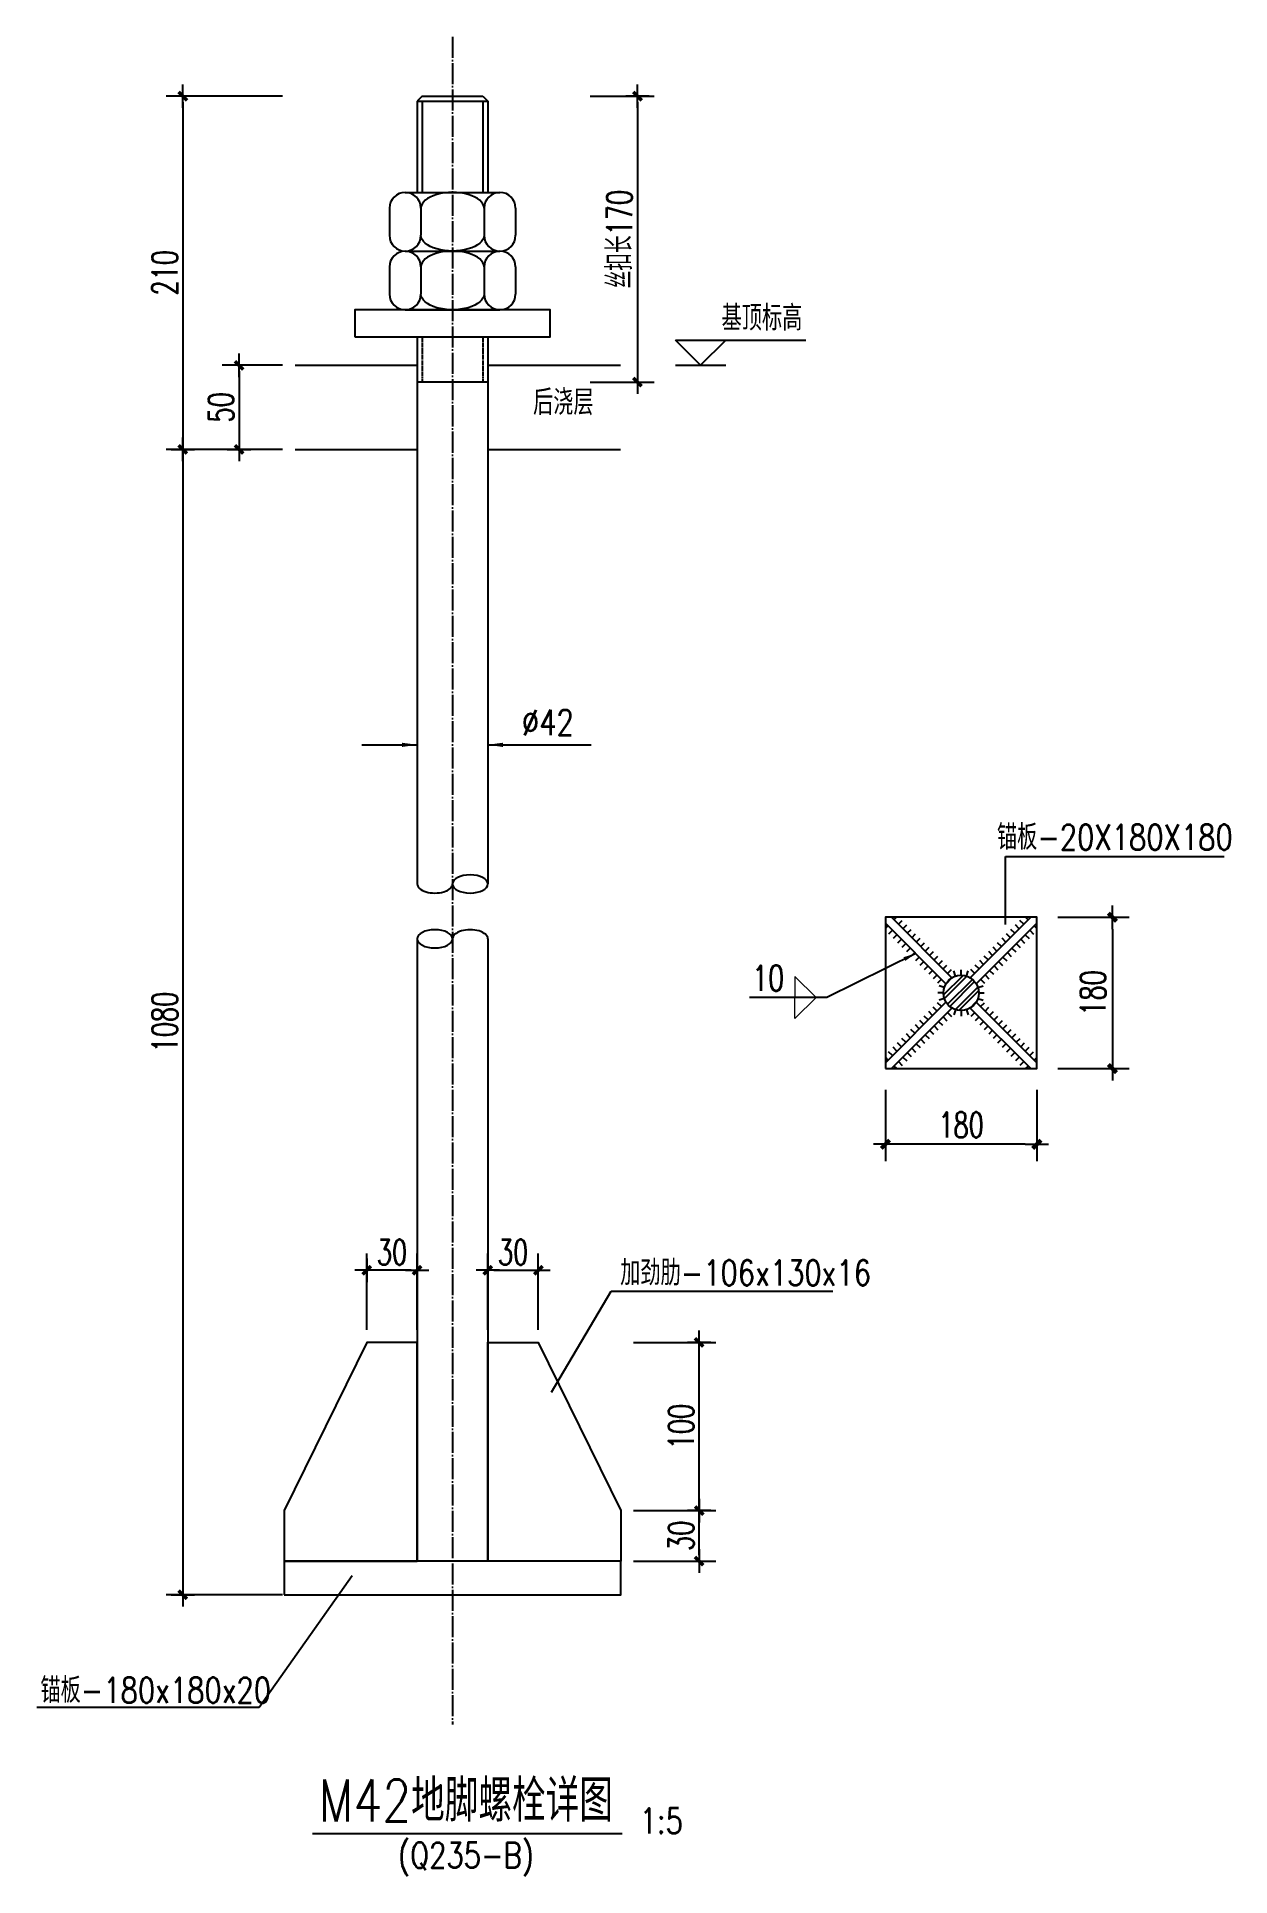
# Model space of a CAD drawing. Header units: millimetres. Extents: x 574480 to 588670, y -93664 to -71793.
import ezdxf
from ezdxf.enums import TextEntityAlignment as Align

# ---------------------------------------------------------------- set-up
doc = ezdxf.new("R2010")
doc.units = ezdxf.units.MM
doc.header["$LTSCALE"] = 100
doc.linetypes.add('CENTER2', pattern=[31.3, 25, -3, 0.3, -3])
doc.linetypes.add('DASHED2', pattern=[0.375, 0.25, -0.125])
doc.layers.add('10\u3000尺寸标注', color=4, linetype='Continuous', lineweight=18)
doc.layers.add('Text', color=7, linetype='Continuous', lineweight=0)
doc.layers.add('DIM', color=144, linetype='Continuous')
doc.styles.add('BG', font='romans-h.shx', dxfattribs={"width": 0.75, "bigfont": 'hzfs.shx'})
doc.styles.add('HZ', font='romans-h.shx', dxfattribs={"width": 0.75, "bigfont": 'hzfs.shx'})
doc.styles.add('LZ_DIMENSION', font='romans-h.shx', dxfattribs={"width": 0.7, "bigfont": 'hzfs.shx'})
doc.styles.add('Romans', font='romans-h.shx', dxfattribs={"width": 0.6, "bigfont": 'hzfs.shx'})
doc.styles.add('STAND', font='romans-h.shx', dxfattribs={"width": 0.7, "bigfont": 'hzfs.shx'})
doc.styles.get("Standard").update_dxf_attribs({"font": 'romans-h.shx', "width": 0.75, "bigfont": 'hzfs.shx'})
doc.styles.add('Sys_Dimension', font='romans-h.shx', dxfattribs={"width": 0.7, "bigfont": 'hzfs.shx'})
doc.dimstyles.new('ISO-20', dxfattribs={"dimtxt": 200, "dimasz": 150, "dimexe": 100, "dimexo": 100, "dimgap": 50, "dimtad": 1, "dimdec": 0, "dimlfac": 0.2, "dimzin": 0, "dimdsep": 46, "dimtxsty": 'Romans', "dimblk": 'ARCHTICK', "dimcen": 0.09, "dimclrd": 2, "dimclre": 2, "dimclrt": 7, "dimadec": 0, "dimazin": 0, "dimtfac": 1, "dimtdec": 0, "dimtix": 1, "dimtmove": 2, "dimatfit": 3, "dimfxl": 150, "dimtolj": 1, "dimtzin": 0, "dimarcsym": 0})
doc.dimstyles.new('Sys_10_1', dxfattribs={"dimtxt": 300, "dimasz": 140, "dimexe": 200, "dimexo": 150, "dimgap": 80, "dimtad": 1, "dimlfac": 0.1, "dimrnd": 1, "dimzin": 12, "dimdsep": 46, "dimtxsty": 'LZ_DIMENSION', "dimblk": 'LZ_DIMBLK_140', "dimcen": 0, "dimdle": 2.5, "dimclrd": 256, "dimclre": 256, "dimclrt": 114, "dimazin": 3, "dimtfac": 1, "dimtix": 1, "dimtmove": 2, "dimatfit": 3, "dimfxl": 2, "dimtzin": 0, "dimarcsym": 0})
doc.dimstyles.new('Sys_5_1', dxfattribs={"dimtxt": 300, "dimasz": 70, "dimexe": 200, "dimexo": 150, "dimgap": 80, "dimtad": 0, "dimdec": 4, "dimlfac": 0.05, "dimzin": 12, "dimdsep": 46, "dimtxsty": 'Sys_Dimension', "dimblk": 'XIEGANG', "dimcen": -2, "dimdle": 2, "dimclrd": 256, "dimclre": 256, "dimclrt": 64, "dimazin": 3, "dimtfac": 0.571429, "dimtdec": 4, "dimtmove": 2, "dimatfit": 3, "dimldrblk": 'XIEGANG', "dimfxl": 1, "dimtvp": 0.714286, "dimtolj": 1, "dimarcsym": 0})
doc.dimstyles.new('线性_1比25', dxfattribs={"dimtxt": 300, "dimasz": 70, "dimexe": 200, "dimexo": 150, "dimgap": 80, "dimtad": 1, "dimdec": 4, "dimlfac": 0.25, "dimzin": 12, "dimdsep": 46, "dimtxsty": 'Sys_Dimension', "dimblk": 'XIEGANG', "dimcen": -2, "dimdle": 2, "dimclrd": 256, "dimclre": 256, "dimclrt": 61, "dimazin": 3, "dimtfac": 0.571429, "dimtdec": 4, "dimtix": 1, "dimtmove": 2, "dimatfit": 3, "dimldrblk": 'XIEGANG', "dimfxl": 1, "dimtvp": 0.714286, "dimtolj": 1, "dimarcsym": 0})

# ---------------------------------------------------------------- blocks, each defined once
blk = doc.blocks.new('XIEGANG')
for p, q in [((-2, 0), (2, 0)), ((0, -2), (0, 2))]:
    blk.add_line(p, q)
at = {"const_width": 0.6}
for points in [[(0, 0), (-0.71, -0.71)], [(0, 0), (0.71, 0.71)]]:
    blk.add_lwpolyline(points, dxfattribs=at)
blk = doc.blocks.new('*D4')
at = {"linetype": 'Continuous', "lineweight": -2, "transparency": 16777216}
for p, q in [((577400, -72499), (576016, -72499)), ((576216, -72569), (576216, -76629)), ((577400, -76699), (576016, -76699))]:
    blk.add_line(p, q, dxfattribs=at)
at = {"layer": 'Defpoints', "color": 0, "linetype": 'Continuous', "transparency": 16777216}
for p in [(577550, -72499), (576216, -76699), (577550, -76699)]:
    blk.add_point(p, dxfattribs=at)
at = {"linetype": 'Continuous', "lineweight": -2, "transparency": 16777216, "xscale": 70, "yscale": 70, "zscale": 70}
for p, rotation in [((576216, -72499), 90), ((576216, -76699), 270)]:
    blk.add_blockref('XIEGANG', p, dxfattribs=dict(at, rotation=rotation))
at = {"color": 64, "linetype": 'Continuous', "transparency": 16777216, "insert": (576001, -74599), "char_height": 300, "attachment_point": 5, "rotation": 90, "style": 'Sys_Dimension'}
blk.add_mtext('\\A1;210', dxfattribs=at)
blk = doc.blocks.new('*D5')
at = {"linetype": 'Continuous', "lineweight": -2, "transparency": 16777216}
for p, q in [((577400, -76699), (576016, -76699)), ((576216, -76769), (576216, -90247)), ((577400, -90317), (576016, -90317))]:
    blk.add_line(p, q, dxfattribs=at)
at = {"layer": 'Defpoints', "color": 0, "linetype": 'Continuous', "transparency": 16777216}
for p in [(577550, -76699), (576216, -90317), (577550, -90317)]:
    blk.add_point(p, dxfattribs=at)
at = {"linetype": 'Continuous', "lineweight": -2, "transparency": 16777216, "xscale": 70, "yscale": 70, "zscale": 70}
for p, rotation in [((576216, -76699), 90), ((576216, -90317), 270)]:
    blk.add_blockref('XIEGANG', p, dxfattribs=dict(at, rotation=rotation))
at = {"color": 64, "linetype": 'Continuous', "transparency": 16777216, "insert": (576001, -83508), "char_height": 300, "attachment_point": 5, "rotation": 90, "style": 'Sys_Dimension'}
blk.add_mtext('\\A1;{\\C1;1080}', dxfattribs=at)
blk = doc.blocks.new('*D6')
at = {"linetype": 'Continuous', "lineweight": -2, "transparency": 16777216}
for p, q in [((581061, -72499), (581822, -72499)), ((581622, -72569), (581622, -75829)), ((581061, -75899), (581822, -75899))]:
    blk.add_line(p, q, dxfattribs=at)
at = {"layer": 'Defpoints', "color": 0, "linetype": 'Continuous', "transparency": 16777216}
for p in [(580911, -72499), (580911, -75899), (581622, -75899)]:
    blk.add_point(p, dxfattribs=at)
at = {"linetype": 'Continuous', "lineweight": -2, "transparency": 16777216, "xscale": 70, "yscale": 70, "zscale": 70}
for p, rotation in [((581622, -72499), 90), ((581622, -75899), 270)]:
    blk.add_blockref('XIEGANG', p, dxfattribs=dict(at, rotation=rotation))
at = {"color": 64, "linetype": 'Continuous', "transparency": 16777216, "insert": (581407, -74199), "char_height": 300, "attachment_point": 5, "rotation": 90, "style": 'Sys_Dimension'}
blk.add_mtext('\\A1;丝扣长170', dxfattribs=at)
blk = doc.blocks.new('*D7')
at = {"linetype": 'Continuous', "lineweight": -2, "transparency": 16777216}
for p, q in [((577400, -75699), (576685, -75699)), ((576885, -75769), (576885, -76629)), ((577400, -76699), (576685, -76699))]:
    blk.add_line(p, q, dxfattribs=at)
at = {"layer": 'Defpoints', "color": 0, "linetype": 'Continuous', "transparency": 16777216}
for p in [(577550, -75699), (576885, -76699), (577550, -76699)]:
    blk.add_point(p, dxfattribs=at)
at = {"linetype": 'Continuous', "lineweight": -2, "transparency": 16777216, "xscale": 70, "yscale": 70, "zscale": 70}
for p, rotation in [((576885, -75699), 90), ((576885, -76699), 270)]:
    blk.add_blockref('XIEGANG', p, dxfattribs=dict(at, rotation=rotation))
at = {"color": 64, "linetype": 'Continuous', "transparency": 16777216, "insert": (576670, -76199), "char_height": 300, "attachment_point": 5, "rotation": 90, "style": 'Sys_Dimension'}
blk.add_mtext('\\A1;50', dxfattribs=at)
blk = doc.blocks.new('*D3')
at = {"linetype": 'Continuous', "lineweight": -2, "transparency": 16777216}
for p, q in [((579843, -87167), (579843, -86259)), ((580443, -87167), (580443, -86259)), ((579913, -86459), (580373, -86459))]:
    blk.add_line(p, q, dxfattribs=at)
at = {"layer": 'Defpoints', "color": 0, "linetype": 'Continuous', "transparency": 16777216}
for p in [(580443, -86459), (579843, -87317), (580443, -87317)]:
    blk.add_point(p, dxfattribs=at)
at = {"linetype": 'Continuous', "lineweight": -2, "transparency": 16777216, "xscale": 70, "yscale": 70, "zscale": 70, "rotation": 180}
blk.add_blockref('XIEGANG', (579843, -86459), dxfattribs=at)
at = {"linetype": 'Continuous', "lineweight": -2, "transparency": 16777216, "xscale": 70, "yscale": 70, "zscale": 70}
blk.add_blockref('XIEGANG', (580443, -86459), dxfattribs=at)
at = {"color": 64, "linetype": 'Continuous', "transparency": 16777216, "insert": (580143, -86244), "char_height": 300, "attachment_point": 5, "style": 'Sys_Dimension'}
blk.add_mtext('\\A1;30', dxfattribs=at)
blk = doc.blocks.new('LZ_DIMBLK_140')
at = {"linetype": 'Continuous'}
blk.add_line((-1, 0), (1, 0), dxfattribs=at)
at = {"linetype": 'Continuous', "const_width": 0.357}
blk.add_lwpolyline([(-0.35, -0.35), (0.35, 0.35)], dxfattribs=at)
blk = doc.blocks.new('*D8')
at = {"linetype": 'Continuous', "lineweight": -2, "transparency": 16777216}
for p, q in [((586620, -82262), (587469, -82262)), ((587269, -82402), (587269, -83922)), ((586620, -84062), (587469, -84062))]:
    blk.add_line(p, q, dxfattribs=at)
at = {"layer": 'Defpoints', "color": 0, "linetype": 'Continuous', "transparency": 16777216}
for p in [(586470, -82262), (586470, -84062), (587269, -84062)]:
    blk.add_point(p, dxfattribs=at)
at = {"linetype": 'Continuous', "lineweight": -2, "transparency": 16777216, "xscale": 140, "yscale": 140, "zscale": 140}
for p, rotation in [((587269, -82262), 90), ((587269, -84062), 270)]:
    blk.add_blockref('LZ_DIMBLK_140', p, dxfattribs=dict(at, rotation=rotation))
at = {"color": 114, "linetype": 'Continuous', "transparency": 16777216, "insert": (587039, -83162), "char_height": 300, "attachment_point": 5, "rotation": 90, "style": 'LZ_DIMENSION'}
blk.add_mtext('180', dxfattribs=at)
blk = doc.blocks.new('*D9')
at = {"linetype": 'Continuous', "lineweight": -2, "transparency": 16777216}
for p, q in [((584570, -84312), (584570, -85161)), ((586370, -84312), (586370, -85161)), ((586230, -84961), (584710, -84961))]:
    blk.add_line(p, q, dxfattribs=at)
at = {"layer": 'Defpoints', "color": 0, "linetype": 'Continuous', "transparency": 16777216}
for p in [(584570, -84162), (586370, -84162), (584570, -84961)]:
    blk.add_point(p, dxfattribs=at)
at = {"linetype": 'Continuous', "lineweight": -2, "transparency": 16777216, "xscale": 140, "yscale": 140, "zscale": 140, "rotation": 180}
blk.add_blockref('LZ_DIMBLK_140', (584570, -84961), dxfattribs=at)
at = {"linetype": 'Continuous', "lineweight": -2, "transparency": 16777216, "xscale": 140, "yscale": 140, "zscale": 140}
blk.add_blockref('LZ_DIMBLK_140', (586370, -84961), dxfattribs=at)
at = {"color": 114, "linetype": 'Continuous', "transparency": 16777216, "insert": (585470, -84731), "char_height": 300, "attachment_point": 5, "style": 'LZ_DIMENSION'}
blk.add_mtext('180', dxfattribs=at)
blk = doc.blocks.new('*D10')
at = {"linetype": 'Continuous', "lineweight": -2, "transparency": 16777216}
for p, q in [((581573, -89317), (582555, -89317)), ((582355, -89847), (582355, -89387)), ((581573, -89917), (582555, -89917))]:
    blk.add_line(p, q, dxfattribs=at)
at = {"layer": 'Defpoints', "color": 0, "linetype": 'Continuous', "transparency": 16777216}
for p in [(581423, -89317), (582355, -89317), (581423, -89917)]:
    blk.add_point(p, dxfattribs=at)
at = {"linetype": 'Continuous', "lineweight": -2, "transparency": 16777216, "xscale": 70, "yscale": 70, "zscale": 70}
for p, rotation in [((582355, -89317), 90), ((582355, -89917), 270)]:
    blk.add_blockref('XIEGANG', p, dxfattribs=dict(at, rotation=rotation))
at = {"color": 64, "linetype": 'Continuous', "transparency": 16777216, "insert": (582141, -89617), "char_height": 300, "attachment_point": 5, "rotation": 90, "style": 'Sys_Dimension'}
blk.add_mtext('\\A1;30', dxfattribs=at)
blk = doc.blocks.new('*D11')
at = {"linetype": 'Continuous', "lineweight": -2, "transparency": 16777216}
for p, q in [((581573, -87317), (582555, -87317)), ((582355, -89247), (582355, -87387)), ((581573, -89317), (582555, -89317))]:
    blk.add_line(p, q, dxfattribs=at)
at = {"layer": 'Defpoints', "color": 0, "linetype": 'Continuous', "transparency": 16777216}
for p in [(581423, -87317), (582355, -87317), (581423, -89317)]:
    blk.add_point(p, dxfattribs=at)
at = {"linetype": 'Continuous', "lineweight": -2, "transparency": 16777216, "xscale": 70, "yscale": 70, "zscale": 70}
for p, rotation in [((582355, -87317), 90), ((582355, -89317), 270)]:
    blk.add_blockref('XIEGANG', p, dxfattribs=dict(at, rotation=rotation))
at = {"color": 64, "linetype": 'Continuous', "transparency": 16777216, "insert": (582141, -88317), "char_height": 300, "attachment_point": 5, "rotation": 90, "style": 'Sys_Dimension'}
blk.add_mtext('\\A1;100', dxfattribs=at)
blk = doc.blocks.new('*D12')
at = {"linetype": 'Continuous', "lineweight": -2, "transparency": 16777216}
for p, q in [((578403, -87167), (578403, -86259)), ((579003, -87167), (579003, -86259)), ((578933, -86459), (578473, -86459))]:
    blk.add_line(p, q, dxfattribs=at)
at = {"layer": 'Defpoints', "color": 0, "linetype": 'Continuous', "transparency": 16777216}
for p in [(578403, -86459), (578403, -87317), (579003, -87317)]:
    blk.add_point(p, dxfattribs=at)
at = {"linetype": 'Continuous', "lineweight": -2, "transparency": 16777216, "xscale": 70, "yscale": 70, "zscale": 70, "rotation": 180}
blk.add_blockref('XIEGANG', (578403, -86459), dxfattribs=at)
at = {"linetype": 'Continuous', "lineweight": -2, "transparency": 16777216, "xscale": 70, "yscale": 70, "zscale": 70}
blk.add_blockref('XIEGANG', (579003, -86459), dxfattribs=at)
at = {"color": 64, "linetype": 'Continuous', "transparency": 16777216, "insert": (578703, -86244), "char_height": 300, "attachment_point": 5, "style": 'Sys_Dimension'}
blk.add_mtext('\\A1;30', dxfattribs=at)
blk = doc.blocks.new('_ArchTick')
at = {"color": 0, "linetype": 'ByBlock', "const_width": 0.4}
blk.add_lwpolyline([(-0.5, -0.5), (0.5, 0.5)], dxfattribs=at)

msp = doc.modelspace()

# ---------------------------------------------------------------- hatches: boundary and pattern name
at = {"linetype": 'Continuous'}
h = msp.add_hatch(dxfattribs=at)
h.set_pattern_fill('ANSI32', color=256, scale=11.666667, style=0)
h.set_pattern_definition([(45, (526699, 2990.75), (-78.57724, 78.57724), []), (45, (526751.39, 2990.75), (-78.57724, 78.57724), [])])
h.paths.add_polyline_path([(585259.92985, -83161.62502, 1), (585679.92985, -83161.62502, 1)])

# ---------------------------------------------------------------- linework, layer by layer
at = {"linetype": 'CENTER2', "ltscale": 0.1}
msp.add_line((579422.77752, -71792.91202), (579422.77752, -91861.02902), dxfattribs=at)
at = {"linetype": 'Continuous'}
for p, q in [((579062.77813, -72498.81842), (579002.77813, -72558.81842)), ((579002.77813, -72558.81842), (579842.77813, -72558.81842)), ((579062.77813, -72498.81842), (579782.77813, -72498.81842)), ((579062.77813, -72558.81842), (579062.77813, -73643.07242)), ((579782.77813, -72498.81842), (579842.77813, -72558.81842)), ((579782.77813, -72558.81842), (579782.77813, -73643.07242)), ((582073.40364, -75698.81842), (582673.40364, -75698.81842)), ((579842.77813, -75898.81842), (579002.77813, -75898.81842)), ((585290.35246, -83052.7583), (584569.92985, -82332.33569)), ((584600.92335, -82363.32919), (584569.92985, -82394.32269)), ((584653.95636, -82416.3622), (584607.96881, -82462.34975)), ((585361.06314, -82982.04763), (584640.64053, -82261.62502)), ((584671.63403, -82292.61851), (584702.62753, -82261.62502)), ((584724.66704, -82345.65152), (584770.65459, -82299.66397)), ((584777.70005, -82398.68453), (584823.6876, -82352.69698)), ((584830.73305, -82451.71754), (584876.72061, -82405.72999)), ((585578.79656, -82982.04763), (586299.21917, -82261.62502)), ((585649.50724, -83052.7583), (586369.92985, -82332.33569)), ((586109.12665, -82451.71754), (586063.1391, -82405.72999)), ((586162.15966, -82398.68453), (586116.17211, -82352.69698)), ((586215.19267, -82345.65152), (586169.20511, -82299.66397)), ((586268.22568, -82292.61851), (586237.23218, -82261.62502)), ((586285.90335, -82416.3622), (586331.8909, -82462.34975)), ((586338.93635, -82363.32919), (586369.92985, -82394.32269)), ((584706.98937, -82469.39521), (584661.00181, -82515.38276)), ((584760.02238, -82522.42822), (584714.03482, -82568.41577)), ((584813.05538, -82575.46123), (584767.06783, -82621.44878)), ((584866.08839, -82628.49424), (584820.10084, -82674.48179)), ((584883.76606, -82504.75055), (584929.75362, -82458.76299)), ((584936.79907, -82557.78356), (584982.78663, -82511.796)), ((584989.83208, -82610.81657), (585035.81963, -82564.82901)), ((585042.86509, -82663.84957), (585088.85264, -82617.86202)), ((585095.8981, -82716.88258), (585141.88565, -82670.89503)), ((585843.96161, -82716.88258), (585797.97405, -82670.89503)), ((585896.99462, -82663.84957), (585851.00706, -82617.86202)), ((585950.02762, -82610.81657), (585904.04007, -82564.82901)), ((586003.06063, -82557.78356), (585957.07308, -82511.796)), ((586056.09364, -82504.75055), (586010.10609, -82458.76299)), ((586073.77131, -82628.49424), (586119.75886, -82674.48179)), ((586126.80432, -82575.46123), (586172.79187, -82621.44878)), ((586179.83733, -82522.42822), (586225.82488, -82568.41577)), ((586232.87034, -82469.39521), (586278.85789, -82515.38276)), ((584919.1214, -82681.52724), (584873.13385, -82727.5148)), ((584972.15441, -82734.56025), (584926.16686, -82780.54781)), ((585025.18742, -82787.59326), (584979.19987, -82833.58081)), ((585078.22043, -82840.62627), (585032.23287, -82886.61382)), ((585148.93111, -82769.91559), (585194.91866, -82723.92804)), ((585201.96411, -82822.9486), (585247.95167, -82776.96105)), ((585254.99712, -82875.98161), (585300.98468, -82829.99405)), ((585308.03013, -82929.01462), (585354.01769, -82883.02706)), ((585469.92985, -82951.62502), (585469.92985, -82886.58879)), ((585631.82957, -82929.01462), (585585.84202, -82883.02706)), ((585684.86258, -82875.98161), (585638.87503, -82829.99405)), ((585737.89559, -82822.9486), (585691.90804, -82776.96105)), ((585790.9286, -82769.91559), (585744.94104, -82723.92804)), ((585861.63928, -82840.62627), (585907.62683, -82886.61382)), ((585914.67229, -82787.59326), (585960.65984, -82833.58081)), ((585967.70529, -82734.56025), (586013.69285, -82780.54781)), ((586020.7383, -82681.52724), (586066.72586, -82727.5148)), ((585131.25344, -82893.65928), (585085.26588, -82939.64683)), ((585184.28645, -82946.69229), (585138.29889, -82992.67984)), ((585237.31945, -82999.7253), (585191.3319, -83045.71285)), ((585270.20798, -83096.73145), (585208.35486, -83076.63415)), ((585405.03628, -82961.90315), (585384.93899, -82900.05002)), ((585534.82342, -82961.90315), (585554.92072, -82900.05002)), ((585669.65172, -83096.73145), (585731.50484, -83076.63415)), ((585702.54025, -82999.7253), (585748.5278, -83045.71285)), ((585755.57326, -82946.69229), (585801.56081, -82992.67984)), ((585808.60627, -82893.65928), (585854.59382, -82939.64683)), ((585290.35246, -83270.49173), (584569.92985, -83990.91434)), ((585237.31945, -83323.52474), (585191.3319, -83277.53718)), ((585259.92985, -83161.62502), (585194.89363, -83161.62502)), ((585270.20798, -83226.51858), (585208.35486, -83246.61588)), ((585649.50724, -83270.49173), (586369.92985, -83990.91434)), ((585669.65172, -83226.51858), (585731.50484, -83246.61588)), ((585679.92985, -83161.62502), (585744.96607, -83161.62502)), ((585702.54025, -83323.52474), (585748.5278, -83277.53718)), ((585361.06314, -83341.20241), (584640.64053, -84061.62502)), ((584972.15441, -83588.68978), (584926.16686, -83542.70223)), ((585025.18742, -83535.65677), (584979.19987, -83489.66922)), ((585078.22043, -83482.62376), (585032.23287, -83436.63621)), ((585131.25344, -83429.59075), (585085.26588, -83383.6032)), ((585184.28645, -83376.55774), (585138.29889, -83330.57019)), ((585201.96411, -83500.30143), (585247.95167, -83546.28899)), ((585254.99712, -83447.26842), (585300.98468, -83493.25598)), ((585308.03013, -83394.23541), (585354.01769, -83440.22297)), ((585405.03628, -83361.34688), (585384.93899, -83423.20001)), ((585469.92985, -83371.62502), (585469.92985, -83436.66124)), ((585534.82342, -83361.34688), (585554.92072, -83423.20001)), ((585578.79656, -83341.20241), (586299.21917, -84061.62502)), ((585631.82957, -83394.23541), (585585.84202, -83440.22297)), ((585684.86258, -83447.26842), (585638.87503, -83493.25598)), ((585737.89559, -83500.30143), (585691.90804, -83546.28899)), ((585755.57326, -83376.55774), (585801.56081, -83330.57019)), ((585808.60627, -83429.59075), (585854.59382, -83383.6032)), ((585861.63928, -83482.62376), (585907.62683, -83436.63621)), ((585914.67229, -83535.65677), (585960.65984, -83489.66922)), ((585967.70529, -83588.68978), (586013.69285, -83542.70223)), ((584760.02238, -83800.82181), (584714.03482, -83754.83426)), ((584813.05538, -83747.78881), (584767.06783, -83701.80125)), ((584866.08839, -83694.7558), (584820.10084, -83648.76824)), ((584919.1214, -83641.72279), (584873.13385, -83595.73523)), ((584936.79907, -83765.46647), (584982.78663, -83811.45403)), ((584989.83208, -83712.43347), (585035.81963, -83758.42102)), ((585042.86509, -83659.40046), (585088.85264, -83705.38801)), ((585095.8981, -83606.36745), (585141.88565, -83652.355)), ((585148.93111, -83553.33444), (585194.91866, -83599.32199)), ((585790.9286, -83553.33444), (585744.94104, -83599.32199)), ((585843.96161, -83606.36745), (585797.97405, -83652.355)), ((585896.99462, -83659.40046), (585851.00706, -83705.38801)), ((585950.02762, -83712.43347), (585904.04007, -83758.42102)), ((586003.06063, -83765.46647), (585957.07308, -83811.45403)), ((586020.7383, -83641.72279), (586066.72586, -83595.73523)), ((586073.77131, -83694.7558), (586119.75886, -83648.76824)), ((586126.80432, -83747.78881), (586172.79187, -83701.80125)), ((586179.83733, -83800.82181), (586225.82488, -83754.83426)), ((584600.92335, -83959.92084), (584569.92985, -83928.92734)), ((584653.95636, -83906.88783), (584607.96881, -83860.90028)), ((584706.98937, -83853.85482), (584661.00181, -83807.86727)), ((584724.66704, -83977.59851), (584770.65459, -84023.58606)), ((584777.70005, -83924.5655), (584823.6876, -83970.55305)), ((584830.73305, -83871.53249), (584876.72061, -83917.52005)), ((584883.76606, -83818.49948), (584929.75362, -83864.48704)), ((586056.09364, -83818.49948), (586010.10609, -83864.48704)), ((586109.12665, -83871.53249), (586063.1391, -83917.52005)), ((586162.15966, -83924.5655), (586116.17211, -83970.55305)), ((586215.19267, -83977.59851), (586169.20511, -84023.58606)), ((586232.87034, -83853.85482), (586278.85789, -83807.86727)), ((586285.90335, -83906.88783), (586331.8909, -83860.90028)), ((586338.93635, -83959.92084), (586369.92985, -83928.92734)), ((584671.63403, -84030.63152), (584702.62753, -84061.62502)), ((586268.22568, -84030.63152), (586237.23218, -84061.62502))]:
    msp.add_line(p, q, dxfattribs=at)
at = {"color": 3}
for p, q in [((579002.77813, -72558.81842), (579002.77813, -73643.07242)), ((579842.77813, -72558.81842), (579842.77813, -73643.07242)), ((578859.86794, -73643.07242), (579985.70097, -73643.07242)), ((578672.2291, -73830.71126), (578672.2291, -74153.43358)), ((579047.50678, -73830.7112), (579047.50678, -74153.43364)), ((579798.06213, -73830.71085), (579798.06213, -74153.43399)), ((580173.3398, -73830.71126), (580173.3398, -74153.43358)), ((578859.86174, -74341.07242), (579985.69476, -74341.07242)), ((578859.86794, -74341.07242), (579985.70097, -74341.07242)), ((578672.2229, -74528.71126), (578672.2229, -74851.43358)), ((579047.50058, -74528.7112), (579047.50058, -74851.43364)), ((579798.05593, -74528.71085), (579798.05593, -74851.43399)), ((580173.3336, -74528.71126), (580173.3336, -74851.43358)), ((578859.86174, -75039.07242), (579985.69476, -75039.07242)), ((579002.77813, -75359.07242), (579002.77813, -81865.55542)), ((579842.77813, -75359.07242), (579842.77813, -81865.55542)), ((579002.77813, -82518.75142), (579002.77813, -89916.86342)), ((579842.77813, -82518.75142), (579842.77813, -89916.86342)), ((577758.29508, -93154.73189), (581441.78083, -93154.73189))]:
    msp.add_line(p, q, dxfattribs=at)
at = {"linetype": 'DASHED2', "ltscale": 0.4}
for p, q in [((579062.77813, -75359.07242), (579062.77813, -75898.81842)), ((579782.77813, -75359.07242), (579782.77813, -75898.81842))]:
    msp.add_line(p, q, dxfattribs=at)
for p, q in [((582073.40364, -75398.81842), (583622.30813, -75398.81842)), ((582373.40364, -75698.81842), (582073.40364, -75398.81842)), ((582373.40364, -75698.81842), (582673.40364, -75398.81842)), ((577550.04613, -75698.81842), (579002.77813, -75698.81842)), ((579842.77813, -75698.81842), (581421.01813, -75698.81842)), ((577550.04613, -76698.81842), (579002.77813, -76698.81842)), ((579842.77813, -76698.81842), (581421.01813, -76698.81842)), ((580598.8253, -87908.43158), (581308.81604, -86706.94385)), ((581308.81604, -86706.94385), (583943.88153, -86706.94385))]:
    msp.add_line(p, q)
at = {"color": 7}
for p, q in [((578342.94729, -80210.4111), (578989.38693, -80210.4111)), ((579842.77813, -80210.4111), (581072.34648, -80210.4111)), ((578227.73223, -90092.98163), (577125.3136, -91659.31312)), ((577125.3136, -91659.31312), (574479.5221, -91659.31312))]:
    msp.add_line(p, q, dxfattribs=at)
at = {"color": 3}
for points in [[(578262.77813, -75359.07242), (580582.77813, -75359.07242), (580582.77813, -75039.07242), (578262.77813, -75039.07242)], [(584569.92985, -84061.62502), (586369.92985, -84061.62502), (586369.92985, -82261.62502), (584569.92985, -82261.62502)], [(577422.77813, -89916.86342), (579002.77813, -89916.86342), (579002.77813, -87316.86342), (578402.77813, -87316.86342), (577422.77813, -89316.86342)], [(581422.77813, -89916.86342), (579842.77813, -89916.86342), (579842.77813, -87316.86342), (580442.77813, -87316.86342), (581422.77813, -89316.86342)], [(577422.77813, -90316.86342), (581422.77813, -90316.86342), (581422.77813, -89916.86342), (577422.77813, -89916.86342)]]:
    msp.add_lwpolyline(points, close=True, dxfattribs=at)
msp.add_circle((585469.92985, -83161.62502), 210, dxfattribs=at)
for centre, start, end in [((578859.86794, -73830.71126), 0, 180), ((579985.70097, -73830.71126), 0, 180), ((578859.86174, -74528.71126), 0, 180), ((578859.86794, -74153.43358), 180, 0), ((579985.69476, -74528.71126), 0, 180), ((579985.70097, -74153.43358), 180, 0), ((578859.86174, -74851.43358), 180, 0), ((579985.69476, -74851.43358), 180, 0)]:
    msp.add_arc(centre, 187.63884, start, end, dxfattribs=at)
for centre in [(579422.78445, -73830.71102), (579422.77825, -74528.71102)]:
    msp.add_ellipse(centre, major_axis=(-375.27767, -0.00023), ratio=0.4999993758, start_param=3.1415923415, end_param=6.2831849951, dxfattribs=at)
at = {"color": 3, "extrusion": (0, 0, -1)}
for centre in [(579422.78445, -74153.43382), (579422.77825, -74851.43382)]:
    msp.add_ellipse(centre, major_axis=(-375.27767, 0.00023), ratio=0.4999993758, start_param=3.1415923415, end_param=6.2831849951, dxfattribs=at)
at = {"linetype": 'Continuous', "extrusion": (0, 0, -1)}
for centre, major_axis in [((579632.77813, -81865.55542), (210, 0)), ((579212.77813, -82518.75142), (-210, 0))]:
    msp.add_ellipse(centre, major_axis=major_axis, ratio=0.5149888889, dxfattribs=at)
at = {"linetype": 'Continuous'}
for centre, major_axis in [((579212.77813, -81865.55542), (210, 0)), ((579632.77813, -82518.75142), (-210, 0))]:
    msp.add_ellipse(centre, major_axis=major_axis, ratio=0.5149888889, start_param=3.1415926536, end_param=6.2831853072, dxfattribs=at)
msp.add_point((579842.77813, -87316.86342), dxfattribs=at)
at = {"color": 7}
for points in [[(579002.77813, -80210.4111), (578821.05253, -80186.93987), (578821.05253, -80237.59489)], [(579842.77813, -80210.4111), (580021.26605, -80186.93987), (580021.26605, -80237.59489)]]:
    msp.add_solid(points, dxfattribs=at)
at = {"layer": '10\u3000尺寸标注'}
for points in [[(583494.91587, -82964.83469), (583494.91587, -83214.83469), (583744.91587, -83214.83469), (583494.91587, -82964.83469)], [(583494.91587, -83464.83469), (583494.91587, -83214.83469), (583744.91587, -83214.83469), (583494.91587, -83464.83469)]]:
    msp.add_lwpolyline(points, dxfattribs=at)

# ---------------------------------------------------------------- texts
at = {"color": 7, "width": 0.8}
for s, style, p in [('基顶标高', 'HZ', (582621.93501, -75285.99954)), ('后浇层', 'HZ', (580380.85901, -76289.07852)), ('加劲肋-106x130x16', 'BG', (581416.35687, -86638.76829)), ('锚板-180x180x20', 'BG', (574522.68891, -91602.24513)), ('1:5', 'STAND', (581648.05599, -93154.73189))]:
    msp.add_text(s, height=300, dxfattribs=dict(at, style=style)).set_placement(p)
msp.add_text('%%C42', height=300, dxfattribs=at).set_placement((580246.85324, -80094.94285))
at = {"color": 7, "style": 'STAND', "width": 0.8}
for s, height, p in [('锚板-20X180X180', 300, (587298.59985, -81309.38555)), ('M42地脚螺栓详图', 500, (579581.75913, -92765.37346)), ('(Q235-B)', 300, (579581.75913, -93414.04689))]:
    msp.add_text(s, height=height, dxfattribs=at).set_placement(p, align=Align.MIDDLE_CENTER)
at = {"layer": 'Text', "ltscale": 500, "style": 'Romans', "width": 0.75}
msp.add_text('10', height=300, dxfattribs=at).set_placement((583174.84196, -82984.83469), align=Align.MIDDLE_CENTER)

# ---------------------------------------------------------------- dimensions: what is measured, and where the dimension line sits
at = {"linetype": 'Continuous'}
for base, p1, p2, dimstyle, picture, middle in [((576215.77213, -76698.81842), (577550.04613, -72498.81842), (577550.04613, -76698.81842), 'Sys_5_1', '*D4', (576001.48642, -74598.81842)), ((576884.75713, -76698.81842), (577550.04613, -75698.81842), (577550.04613, -76698.81842), 'Sys_5_1', '*D7', (576670.47142, -76198.81842)), ((587269.35874, -84061.62502), (586469.92985, -82261.62502), (586469.92985, -84061.62502), 'Sys_10_1', '*D8', (587039.35874, -83161.62502))]:
    dim = msp.add_linear_dim(base=base, p1=p1, p2=p2, angle=90, dimstyle=dimstyle, dxfattribs=at)
    dim.commit()
    dim.dimension.update_dxf_attribs({"geometry": picture, "text_midpoint": middle})
for base, p1, p2, text, picture, middle in [((581621.50113, -75898.81842), (580910.92413, -72498.81842), (580910.92413, -75898.81842), '丝扣长<>', '*D6', (581407.21542, -74198.81842)), ((576215.77213, -90316.86342), (577550.04613, -76698.81842), (577550.04613, -90316.86342), '{\\C1;1080}', '*D5', (576001.48642, -83507.84092))]:
    dim = msp.add_linear_dim(base=base, p1=p1, p2=p2, angle=90, text=text, dimstyle='Sys_5_1', dxfattribs=at)
    dim.commit()
    dim.dimension.update_dxf_attribs({"geometry": picture, "text_midpoint": middle})
dim = msp.add_linear_dim(base=(584569.92985, -84961.0539), p1=(586369.92985, -84161.62502), p2=(584569.92985, -84161.62502), dimstyle='Sys_10_1', dxfattribs=at)
dim.commit()
dim.dimension.update_dxf_attribs({"geometry": '*D9', "text_midpoint": (585469.92985, -84731.0539)})
for base, p1, p2, angle, picture, middle in [((578402.77813, -86458.59442), (579002.77813, -87316.86342), (578402.77813, -87316.86342), 180, '*D12', (578702.77813, -86244.30871)), ((582355.06813, -87316.86342), (581422.77813, -89316.86342), (581422.77813, -87316.86342), 270, '*D11', (582140.78242, -88316.86342)), ((582355.06813, -89316.86342), (581422.77813, -89916.86342), (581422.77813, -89316.86342), 270, '*D10', (582140.78242, -89616.86342))]:
    dim = msp.add_linear_dim(base=base, p1=p1, p2=p2, angle=angle, dimstyle='Sys_5_1', override={"dimfxl": 2}, dxfattribs=at)
    dim.commit()
    dim.dimension.update_dxf_attribs({"geometry": picture, "text_midpoint": middle})
dim = msp.add_linear_dim(base=(580442.77813, -86458.59442), p1=(579842.77813, -87316.86342), p2=(580442.77813, -87316.86342), dimstyle='Sys_5_1', override={"dimfxl": 2}, dxfattribs=at)
dim.commit()
dim.dimension.update_dxf_attribs({"geometry": '*D3', "text_midpoint": (580142.77813, -86244.30871)})

# ---------------------------------------------------------------- leaders
at = {"layer": 'DIM', "has_arrowhead": 0}
msp.add_leader([(585998.59985, -82349.19559), (585998.59985, -81539.38555), (588598.59985, -81539.38555)], dimstyle='线性_1比25', dxfattribs=at)
at = {"layer": 'DIM'}
msp.add_leader([(584930.14116, -82692.547), (583874.04567, -83214.83469), (582955.39243, -83214.83469)], dimstyle='ISO-20', override={"dimgap": 50, "dimtad": 0, "dimtfill": 1}, dxfattribs=at)

doc.saveas('drawing.dxf')
